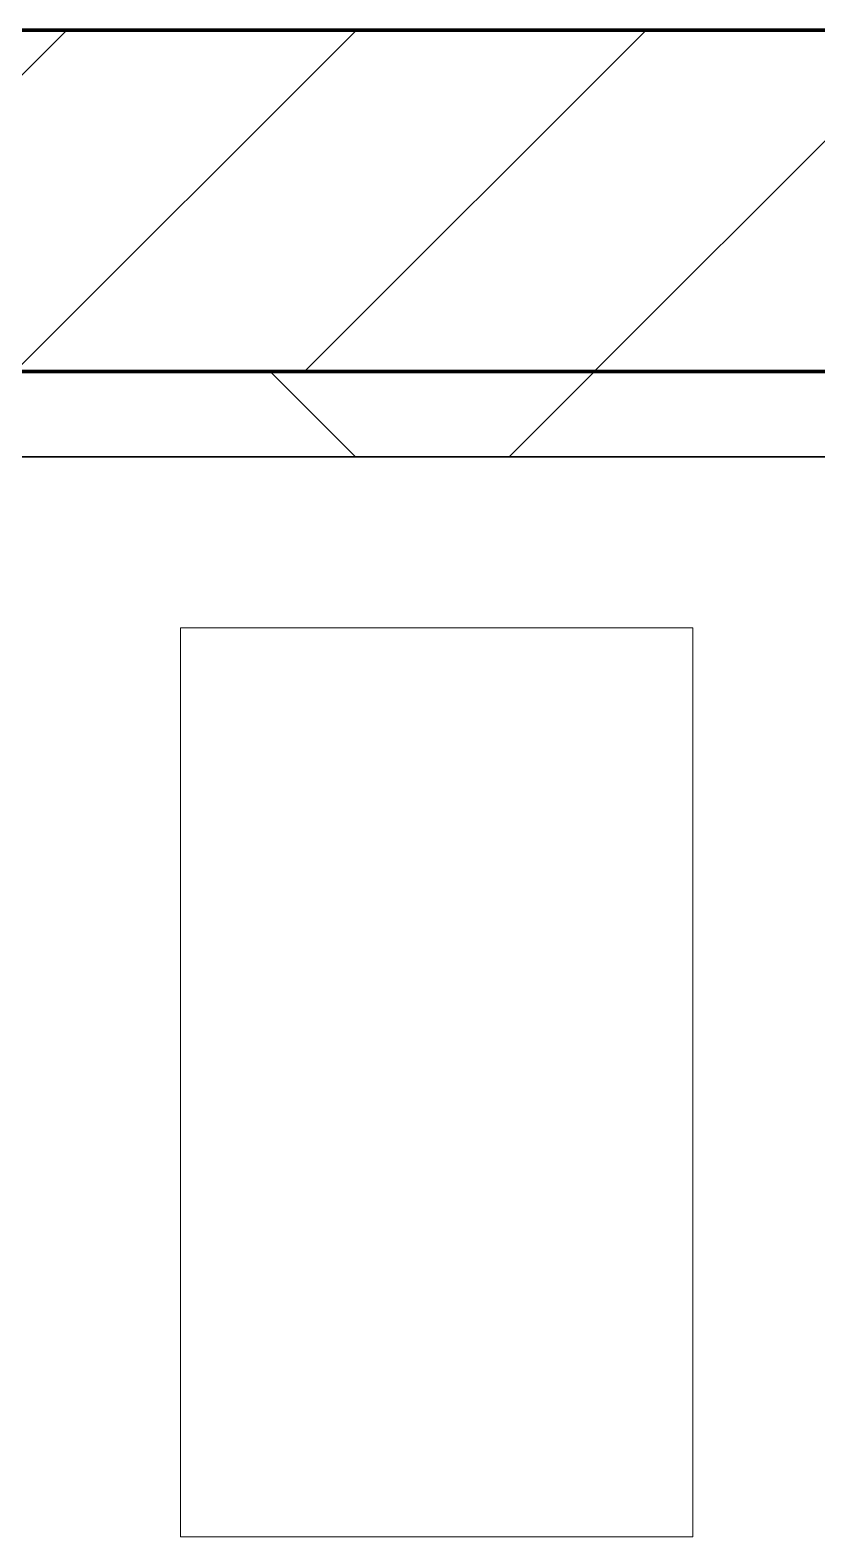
# Model space of a CAD drawing. Header units: millimetres. Extents: x -853228 to -774636, y -17776 to 22455.
# Drawn here: x -823096 to -822635, y 7262 to 8144 of the extents above; entities that cross this region are included whole.
import ezdxf

# ---------------------------------------------------------------- set-up
doc = ezdxf.new("R2010")
doc.units = ezdxf.units.MM
for name, color, linetype, lineweight in [('A-GLAZ-CURT', 2, 'Continuous', 9), ('A-WALL', 5, 'Continuous', 35), ('A-WALL-FNSH', 2, 'Continuous', 35), ('A-WALL-PATT', 1, 'Continuous', 35)]:
    doc.layers.add(name, color=color, linetype=linetype, lineweight=lineweight)

# ---------------------------------------------------------------- blocks, each defined once
blk = doc.blocks.new('DPA_CP_Metal Ceiling Panel - Vertical Panel with Gap-10965286-4281-01 ENLARGED LOWER PLATFORM LEVEL - REFLECTED CEILING PLAN - SHEET 2')
at = {"layer": 'A-GLAZ-CURT'}
for p, q in [((-821807.37, 7794.02), (-821807.37, 7261.52)), ((-821507.37, 7794.02), (-821807.37, 7794.02)), ((-821507.37, 7794.02), (-821807.37, 7794.02)), ((-821807.37, 7794.02), (-821807.37, 7261.52)), ((-821807.37, 7261.52), (-821807.37, 7794.02)), ((-821807.37, 7794.02), (-821507.37, 7794.02)), ((-821507.37, 7794.02), (-821507.37, 7261.52)), ((-821507.37, 7261.52), (-821507.37, 7794.02)), ((-821507.37, 7794.02), (-821507.37, 7261.52)), ((-821507.37, 7261.52), (-821807.37, 7261.52)), ((-821807.37, 7261.52), (-821507.37, 7261.52)), ((-821507.37, 7261.52), (-821807.37, 7261.52))]:
    blk.add_line(p, q, dxfattribs=at)
blk = doc.blocks.new('PPLS-PP19_Custom Tile Pattern - Custom Tile Pattern-V46-4281-01 ENLARGED LOWER PLATFORM LEVEL - REFLECTED CEILING PLAN - SHEET 2')
at = {"layer": 'A-GLAZ-CURT'}
for p, q in [((-300, 0), (300, 0)), ((300, 0), (-300, 0)), ((195.99, 0), (213.31, 0)), ((213.31, 0), (195.99, 0)), ((230.06, 0), (300, 0)), ((-300, -50), (300, -50)), ((300, -50), (-300, -50))]:
    blk.add_line(p, q, dxfattribs=at)
for points, knots in [([(-126.5, 0), (-122.44, 0), (-108.71, 0), (-86.68, 0), (-63.44, 0), (-54.4, 0), (-48.53, 0), (-30.79, 0), (-18.03, 0), (2.38, 0), (8.5, 0), (9.28, 0)], [-5231.017328, -5231.017328, -5231.017328, -5231.017328, -4994.692869, -4542.524482, -4008.285538, -3689.699207, -3546.54457, -3315.260113, -2864.387349, -2439.246196, -2372.241538, -2372.241538, -2372.241538, -2372.241538]), ([(-36.62, 0), (-36.62, 0), (-40.35, 0), (-44.32, 0), (-58.97, 0), (-85.2, 0), (-107.61, 0), (-116.56, 0), (-117.56, 0)], [-4069.478503, -4069.478503, -4069.478503, -4069.478503, -3858.647035, -3538.256648, -2842.901703, -2193.204658, -1433.981041, -985.49888, -985.49888, -985.49888, -985.49888]), ([(-115.82, 0), (-114.96, 0), (-110.41, 0), (-96.78, 0), (-71.33, 0), (-42.53, 0), (-12.78, 0), (2.52, 0), (7.3, 0), (8.3, 0)], [-5724.064692, -5724.064692, -5724.064692, -5724.064692, -5430.283136, -5103.229623, -4799.173296, -4065.652676, -3589.737505, -3285.047089, -3166.503872, -3166.503872, -3166.503872, -3166.503872]), ([(9.32, 0), (9.08, 0), (7.65, 0), (2.57, 0), (-12.23, 0), (-25.64, 0), (-40, 0), (-56.24, 0), (-75.59, 0), (-94, 0), (-112.01, 0), (-114.94, 0), (-115.63, 0)], [-2922.926651, -2922.926651, -2922.926651, -2922.926651, -2882.788014, -2720.818881, -2518.50168, -2125.455881, -1792.521578, -1466.981642, -1208.454564, -789.402658, -501.969187, -243.577221, -243.577221, -243.577221, -243.577221]), ([(-83.28, 0), (-83.28, 0), (-82.91, 0), (-76.14, 0), (-62.97, 0), (-48.14, 0), (-36.49, 0), (-33.57, 0), (-29.94, 0), (-28.57, 0)], [-1393.4169, -1393.4169, -1393.4169, -1393.4169, -1353.722004, -1274.333717, -1073.56893, -651.549973, -296.515819, -83.513472, 0, 0, 0, 0]), ([(31.18, 0), (25.97, 0), (11.99, 0), (-16.92, 0), (-47.42, 0), (-65.77, 0), (-66.37, 0), (-66.38, 0)], [-4496.803627, -4496.803627, -4496.803627, -4496.803627, -4222.080604, -3745.412743, -2981.410125, -2542.574734, -2498.224237, -2498.224237, -2498.224237, -2498.224237]), ([(-63.63, 0), (-61.49, 0), (-57.39, 0), (-54.49, 0), (-45.2, 0), (-40.79, 0), (-40.46, 0), (-40.44, 0)], [-2969.237017, -2969.237017, -2969.237017, -2969.237017, -2851.217951, -2734.127174, -2474.780881, -2410.990208, -2350.645972, -2350.645972, -2350.645972, -2350.645972]), ([(-26.75, 0), (-27.82, 0), (-36.18, 0), (-47.7, 0), (-57.21, 0), (-59.69, 0)], [-8718.362214, -8718.362214, -8718.362214, -8718.362214, -8532.293389, -8073.216054, -7915.894407, -7915.894407, -7915.894407, -7915.894407]), ([(-29.03, 0), (-33.97, 0), (-43.74, 0), (-53.79, 0), (-59.04, 0), (-59.38, 0)], [-2680.714891, -2680.714891, -2680.714891, -2680.714891, -2413.671296, -2161.752162, -2144.571912, -2144.571912, -2144.571912, -2144.571912]), ([(-59.27, 0), (-57.95, 0), (-49.94, 0), (-34.42, 0), (-29.82, 0), (-29.19, 0)], [-1998.57939, -1998.57939, -1998.57939, -1998.57939, -1809.437387, -963.711516, -666.19313, -666.19313, -666.19313, -666.19313]), ([(-58.83, 0), (-58.37, 0), (-57.29, 0), (-54.23, 0), (-46.33, 0), (-42.62, 0), (-41.76, 0)], [-4859.52896, -4859.52896, -4859.52896, -4859.52896, -4680.891996, -4469.85053, -4321.566175, -4270.495146, -4270.495146, -4270.495146, -4270.495146]), ([(-36.33, 0), (-36.43, 0), (-37.27, 0), (-45.02, 0), (-46.05, 0), (-54.03, 0), (-58.72, 0)], [-1855.773136, -1855.773136, -1855.773136, -1855.773136, -1810.870157, -1672.078046, -1405.135169, -1113.463882, -1113.463882, -1113.463882, -1113.463882]), ([(-51.83, 0), (-51.83, 0), (-51.78, 0), (-47.4, 0), (-46.01, 0), (-40.22, 0), (-36.78, 0)], [-632.814994, -632.814994, -632.814994, -632.814994, -627.965721, -508.377888, -260.442412, 0, 0, 0, 0]), ([(8.2, 0), (4.7, 0), (-5.3, 0), (-20.62, 0), (-32.81, 0), (-44.85, 0), (-51.43, 0), (-51.79, 0)], [-1805.750466, -1805.750466, -1805.750466, -1805.750466, -1617.263037, -1290.787923, -1039.307308, -819.71621, -644.910881, -644.910881, -644.910881, -644.910881]), ([(-41.76, 0), (-39.9, 0), (-37.72, 0), (-36.92, 0), (-36.77, 0)], [-4270.495146, -4270.495146, -4270.495146, -4270.495146, -4161.040818, -4106.245333, -4106.245333, -4106.245333, -4106.245333]), ([(-36.78, 0), (-32.43, 0), (-19.22, 0), (8.83, 0), (43.36, 0), (68.06, 0), (77.16, 0), (78.27, 0)], [-6191.144455, -6191.144455, -6191.144455, -6191.144455, -5862.463379, -5340.621928, -4573.028122, -4094.177415, -4022.169897, -4022.169897, -4022.169897, -4022.169897]), ([(-36.29, 0), (-36.29, 0), (-34.66, 0), (-28.88, 0), (-26.95, 0), (-26.54, 0)], [-9150.272121, -9150.272121, -9150.272121, -9150.272121, -9057.163041, -8919.836787, -8834.607043, -8834.607043, -8834.607043, -8834.607043]), ([(8.53, 0), (6.69, 0), (-2.7, 0), (-16.58, 0), (-34.76, 0), (-36.04, 0)], [-9997.055338, -9997.055338, -9997.055338, -9997.055338, -9884.23066, -9424.652049, -9182.880979, -9182.880979, -9182.880979, -9182.880979]), ([(-33.34, 0), (-33.34, 0), (-32.93, 0), (-31.16, 0), (-30.52, 0)], [-2415.024266, -2415.024266, -2415.024266, -2415.024266, -2357.633367, -2323.618664, -2323.618664, -2323.618664, -2323.618664]), ([(9.25, 0), (6.49, 0), (-2.96, 0), (-17.84, 0), (-30.57, 0), (-31.82, 0), (-32, 0)], [-3474.40657, -3474.40657, -3474.40657, -3474.40657, -3333.063701, -2994.501669, -2698.150104, -2614.070998, -2614.070998, -2614.070998, -2614.070998]), ([(-30.76, 0), (-30.73, 0), (-29.99, 0), (-23.47, 0), (-15.75, 0), (-15.19, 0)], [-54176.191683, -54176.191683, -54176.191683, -54176.191683, -54157.274271, -53749.15266, -53717.791567, -53717.791567, -53717.791567, -53717.791567]), ([(-30.52, 0), (-27.11, 0), (-17.83, 0), (5.99, 0), (22.06, 0), (37.44, 0), (45.92, 0), (57.76, 0), (64.47, 0), (72.74, 0), (75.22, 0), (76.03, 0), (76.21, 0)], [-2323.618664, -2323.618664, -2323.618664, -2323.618664, -2142.497158, -1716.209403, -1206.526904, -1089.329421, -901.315459, -753.071572, -495.328968, -421.953223, -334.951786, -290.452333, -290.452333, -290.452333, -290.452333]), ([(-13, 0), (-14.35, 0), (-17.68, 0), (-25.97, 0), (-29.52, 0), (-30.21, 0)], [-55207.591944, -55207.591944, -55207.591944, -55207.591944, -54789.006179, -54461.685999, -54290.791712, -54290.791712, -54290.791712, -54290.791712]), ([(8.33, 0), (8.19, 0), (7.18, 0), (0.32, 0), (-13.89, 0), (-24.92, 0), (-29.03, 0)], [-3574.286521, -3574.286521, -3574.286521, -3574.286521, -3526.962355, -3285.499107, -2903.012179, -2680.714891, -2680.714891, -2680.714891, -2680.714891]), ([(-28.98, 0), (-28.66, 0), (-27.39, 0), (-24.45, 0), (-22.56, 0)], [-166.548282, -166.548282, -166.548282, -166.548282, -102.06493, 0, 0, 0, 0]), ([(-28.57, 0), (-26.93, 0), (-20.29, 0), (-11.45, 0), (0.36, 0), (7.27, 0), (9.25, 0)], [-5361.429781, -5361.429781, -5361.429781, -5361.429781, -5261.36855, -5050.479954, -4785.90057, -4680.717332, -4680.717332, -4680.717332, -4680.717332]), ([(-22.56, 0), (-20.27, 0), (-17.03, 0), (-11.36, 0), (-7.66, 0), (-6.6, 0), (-6.44, 0)], [-56468.192263, -56468.192263, -56468.192263, -56468.192263, -56344.022017, -56303.229861, -56166.290093, -56124.392176, -56124.392176, -56124.392176, -56124.392176]), ([(-15.19, 0), (-13.07, 0), (-2.77, 0), (7.85, 0), (9.05, 0)], [-461.142613, -461.142613, -461.142613, -461.142613, -429.606584, -425.607381, -425.607381, -425.607381, -425.607381]), ([(-6.54, 0), (-6.73, 0), (-7.2, 0), (-7.6, 0), (-7.79, 0)], [-56009.792147, -56009.792147, -56009.792147, -56009.792147, -55949.290093, -55895.192118, -55895.192118, -55895.192118, -55895.192118]), ([(-2.63, 0), (-2.47, 0), (-1.22, 0), (3.61, 0), (8.48, 0), (9.14, 0)], [-226.825321, -226.825321, -226.825321, -226.825321, -220.269177, -206.416616, -204.308047, -204.308047, -204.308047, -204.308047]), ([(103.09, 0), (101.08, 0), (86.31, 0), (63.34, 0), (35.84, 0), (12, 0), (3.08, 0), (-1.67, 0), (-2.25, 0)], [-375.435014, -375.435014, -375.435014, -375.435014, -369.147452, -330.153101, -307.516438, -285.83788, -246.234814, -234.646884, -234.646884, -234.646884, -234.646884]), ([(9.24, 0), (19.78, 0), (44.22, 0), (88.72, 0), (120.63, 0), (138.28, 0), (138.53, 0)], [-425.393978, -425.393978, -425.393978, -425.393978, -390.253598, -346.313304, -291.370682, -290.5735, -290.5735, -290.5735, -290.5735]), ([(30.82, 0), (29.27, 0), (22.16, 0), (14.97, 0), (9.25, 0)], [-10462.034656, -10462.034656, -10462.034656, -10462.034656, -10363.088938, -10011.705488, -10011.705488, -10011.705488, -10011.705488]), ([(76.63, 0), (74.8, 0), (67.65, 0), (53.52, 0), (37, 0), (24.07, 0), (16.18, 0), (11.13, 0), (9.28, 0)], [-3095.572228, -3095.572228, -3095.572228, -3095.572228, -2950.589685, -2634.532728, -2313.748533, -2106.613311, -1925.670641, -1825.138533, -1825.138533, -1825.138533, -1825.138533]), ([(9.48, 0), (12.7, 0), (15.95, 0), (22.91, 0), (31, 0), (39.04, 0), (51.19, 0), (58.74, 0), (61.34, 0), (61.45, 0)], [-2366.412601, -2366.412601, -2366.412601, -2366.412601, -2084.094819, -1956.422387, -1818.904206, -1645.594513, -1443.202566, -1228.752106, -1120.932285, -1120.932285, -1120.932285, -1120.932285]), ([(24.69, 0), (24.54, 0), (20.99, 0), (15.48, 0), (10.8, 0), (9.63, 0)], [-4368.572414, -4368.572414, -4368.572414, -4368.572414, -4306.476363, -4080.000647, -3772.857994, -3772.857994, -3772.857994, -3772.857994]), ([(70.61, 0), (66.16, 0), (55.8, 0), (39.61, 0), (27.02, 0), (15.37, 0), (9.89, 0)], [-4647.237329, -4647.237329, -4647.237329, -4647.237329, -4326.416877, -4098.545751, -3766.694881, -3485.427997, -3485.427997, -3485.427997, -3485.427997]), ([(10.05, 0), (11.7, 0), (17.04, 0), (22.54, 0), (24.49, 0)], [-203.360633, -203.360633, -203.360633, -203.360633, -198.214427, -187.717507, -187.717507, -187.717507, -187.717507]), ([(10.05, 0), (11.37, 0), (15.56, 0), (21.24, 0), (24.62, 0), (24.72, 0), (24.72, 0)], [-4666.429624, -4666.429624, -4666.429624, -4666.429624, -4596.498881, -4445.288762, -4384.376941, -4376.041937, -4376.041937, -4376.041937, -4376.041937]), ([(18.16, 0), (19.15, 0), (24.25, 0), (25.66, 0), (26.12, 0)], [-5700.113719, -5700.113719, -5700.113719, -5700.113719, -5554.232259, -5302.431367, -5302.431367, -5302.431367, -5302.431367]), ([(78.21, 0), (76.72, 0), (72.14, 0), (62.26, 0), (51.85, 0), (43.81, 0), (29.53, 0), (20.67, 0), (18.85, 0), (18.16, 0)], [-7026.465717, -7026.465717, -7026.465717, -7026.465717, -6924.452779, -6738.82075, -6548.303034, -6314.283804, -6135.05769, -5972.647715, -5832.674503, -5832.674503, -5832.674503, -5832.674503]), ([(27.44, 0), (27.9, 0), (29.54, 0), (38.07, 0), (53.39, 0), (69.88, 0), (76.88, 0), (78.22, 0)], [-5037.309798, -5037.309798, -5037.309798, -5037.309798, -4887.603822, -4705.298446, -4353.683244, -3960.84581, -3851.38236, -3851.38236, -3851.38236, -3851.38236]), ([(27.89, 0), (29.09, 0), (33.4, 0), (48.37, 0), (64.04, 0), (74.64, 0), (78.1, 0)], [-147.777612, -147.777612, -147.777612, -147.777612, -135.792042, -118.513713, -97.899267, -87.867769, -87.867769, -87.867769, -87.867769]), ([(53.18, 0), (53.06, 0), (52.22, 0), (44.99, 0), (36.46, 0), (30.82, 0)], [-622.740158, -622.740158, -622.740158, -622.740158, -566.066452, -360.610861, 0, 0, 0, 0]), ([(136.44, 0), (121.66, 0), (86.93, 0), (51.16, 0), (31.18, 0)], [-106.750556, -106.750556, -106.750556, -106.750556, -59.610984, 0, 0, 0, 0]), ([(168.37, 0), (167.68, 0), (162.47, 0), (147.02, 0), (109.77, 0), (76.86, 0), (57.82, 0), (46.51, 0), (41.18, 0), (36.02, 0), (35.54, 0), (35.54, 0)], [-543.375029, -543.375029, -543.375029, -543.375029, -530.793311, -458.593899, -401.860199, -357.622665, -341.267687, -334.000314, -326.15566, -319.318397, -317.489778, -317.489778, -317.489778, -317.489778]), ([(36.29, 0), (37.77, 0), (48.82, 0), (64.79, 0), (95.91, 0), (124.45, 0), (132.42, 0), (134.6, 0)], [-314.598523, -314.598523, -314.598523, -314.598523, -305.899624, -287.17622, -249.500363, -194.761443, -152.241002, -152.241002, -152.241002, -152.241002]), ([(61.47, 0), (61.47, 0), (61.21, 0), (54.61, 0), (53.71, 0), (53.56, 0)], [-1113.311073, -1113.311073, -1113.311073, -1113.311073, -1096.402191, -891.204116, -747.28819, -747.28819, -747.28819, -747.28819]), ([(76.22, 0), (75.58, 0), (73.64, 0), (71.05, 0), (70.61, 0)], [-193.634889, -193.634889, -193.634889, -193.634889, -31.537676, 0, 0, 0, 0]), ([(78.19, 0), (86.47, 0), (103.15, 0), (116.36, 0), (128.63, 0), (128.95, 0)], [-87.779446, -87.779446, -87.779446, -87.779446, -63.759246, -39.050993, -35.895543, -35.895543, -35.895543, -35.895543]), ([(78.48, 0), (79.51, 0), (84.95, 0), (86.01, 0), (92.51, 0), (94.33, 0)], [-3844.262741, -3844.262741, -3844.262741, -3844.262741, -3759.045785, -3336.541051, -2783.776468, -2783.776468, -2783.776468, -2783.776468]), ([(114.39, 0), (114.2, 0), (112.08, 0), (105.42, 0), (92.38, 0), (86.52, 0), (79.99, 0), (78.52, 0)], [-8148.58938, -8148.58938, -8148.58938, -8148.58938, -8105.191388, -7723.759874, -7531.75727, -7135.649961, -7033.519254, -7033.519254, -7033.519254, -7033.519254]), ([(94.4, 0), (94.4, 0), (94.64, 0), (99.11, 0), (108.97, 0), (120.79, 0), (139.94, 0), (163.31, 0), (185.23, 0), (193.62, 0), (194.69, 0), (194.79, 0)], [-2348.345796, -2348.345796, -2348.345796, -2348.345796, -2310.419338, -2233.599744, -2052.234781, -1843.028543, -1530.39897, -1095.004608, -529.74427, -295.064701, -265.121568, -265.121568, -265.121568, -265.121568]), ([(129.02, 0), (129.02, 0), (124.41, 0), (122.35, 0), (114.96, 0), (108.04, 0), (103.09, 0)], [-35.386604, -35.386604, -35.386604, -35.386604, -31.430235, -22.807238, -15.488593, 0, 0, 0, 0]), ([(157.9, 0), (156.77, 0), (151.67, 0), (143.29, 0), (134.04, 0), (126.24, 0), (118.6, 0), (114.23, 0), (111.98, 0), (105.66, 0), (105.23, 0), (105.23, 0)], [-10292.955006, -10292.955006, -10292.955006, -10292.955006, -10098.273015, -9847.788484, -9677.714971, -9567.007022, -9453.21225, -9220.200448, -9012.77275, -8966.157302, -8929.495943, -8929.495943, -8929.495943, -8929.495943]), ([(105.26, 0), (105.52, 0), (111.01, 0), (112.65, 0), (113.59, 0)], [-8920.561005, -8920.561005, -8920.561005, -8920.561005, -8814.835624, -8577.462505, -8577.462505, -8577.462505, -8577.462505]), ([(128.58, 0), (128.8, 0), (130.16, 0), (139.26, 0), (152.67, 0), (161.24, 0), (162.19, 0), (162.75, 0)], [-633.326174, -633.326174, -633.326174, -633.326174, -627.736123, -618.981161, -602.094757, -592.980799, -581.414464, -581.414464, -581.414464, -581.414464]), ([(137.1, 0), (136, 0), (133.64, 0), (129.87, 0), (129.11, 0)], [-670.405967, -670.405967, -670.405967, -670.405967, -651.020627, -640.742133, -640.742133, -640.742133, -640.742133]), ([(193.8, 0), (193.33, 0), (190.11, 0), (183.13, 0), (171, 0), (161.95, 0), (161.28, 0), (158.35, 0), (157.85, 0), (157.77, 0)], [-11665.349007, -11665.349007, -11665.349007, -11665.349007, -11565.880756, -11105.624034, -10839.086983, -10768.332124, -10666.779182, -10580.760289, -10550.278881, -10550.278881, -10550.278881, -10550.278881]), ([(216.07, 0), (212.4, 0), (195.56, 0), (177.41, 0), (159.34, 0), (158.33, 0), (158.3, 0)], [-199.947726, -199.947726, -199.947726, -199.947726, -187.987675, -143.776725, -129.632772, -123.352749, -123.352749, -123.352749, -123.352749]), ([(159.07, 0), (159.13, 0), (160.84, 0), (165.21, 0), (174.15, 0), (185.98, 0), (208.82, 0), (219.42, 0), (230.06, 0)], [-115.643202, -115.643202, -115.643202, -115.643202, -114.681583, -87.660824, -65.295536, -41.623857, -24.459831, 0, 0, 0, 0]), ([(162.75, 0), (165.4, 0), (170.91, 0), (172.61, 0), (172.61, 0)], [-111.264224, -111.264224, -111.264224, -111.264224, -56.742688, -19.085662, -19.085662, -19.085662, -19.085662]), ([(215.38, 0), (211.95, 0), (198.06, 0), (182.99, 0), (174.27, 0), (169.67, 0), (168.99, 0)], [-8905.918314, -8905.918314, -8905.918314, -8905.918314, -8717.832359, -8253.978395, -8152.463617, -8069.855175, -8069.855175, -8069.855175, -8069.855175]), ([(215.22, 0), (214.62, 0), (210.55, 0), (203.98, 0), (187.54, 0), (175.3, 0), (169.49, 0)], [-203.825446, -203.825446, -203.825446, -203.825446, -198.527383, -184.406837, -162.427601, -142.916156, -142.916156, -142.916156, -142.916156]), ([(171.51, 0), (176.48, 0), (193.23, 0), (201.73, 0), (208.81, 0), (213.9, 0), (241.96, 0), (266.73, 0), (281.71, 0), (291.71, 0), (296.52, 0), (297.86, 0), (298.09, 0)], [-7971.819559, -7971.819559, -7971.819559, -7971.819559, -7784.112253, -7606.717214, -7289.299508, -7042.621073, -6582.165592, -6068.460911, -5766.029927, -5566.724884, -5280.360606, -5199.253518, -5199.253518, -5199.253518, -5199.253518]), ([(172.07, 0), (177.66, 0), (187.87, 0), (201.08, 0), (207.47, 0), (213.96, 0), (215.11, 0)], [-255.364076, -255.364076, -255.364076, -255.364076, -237.955587, -223.92608, -215.862851, -208.75215, -208.75215, -208.75215, -208.75215]), ([(247.1, 0), (246.76, 0), (245.04, 0), (238.34, 0), (226.56, 0), (222.7, 0), (217.85, 0), (216.14, 0)], [-9649.085549, -9649.085549, -9649.085549, -9649.085549, -9581.591397, -9406.094246, -9221.510254, -9016.44624, -8919.895318, -8919.895318, -8919.895318, -8919.895318]), ([(300, 0), (286.53, 0), (258.36, 0), (230.13, 0), (216.53, 0)], [-285.253232, -285.253232, -285.253232, -285.253232, -244.693688, -200.448217, -200.448217, -200.448217, -200.448217]), ([(300, 0), (288.22, 0), (262, 0), (230.43, 0), (219.94, 0), (219.02, 0)], [-12528.858583, -12528.858583, -12528.858583, -12528.858583, -11905.454923, -11162.864862, -10856.732305, -10856.732305, -10856.732305, -10856.732305]), ([(219.9, 0), (220.86, 0), (227.84, 0), (242.06, 0), (246.54, 0), (246.96, 0)], [-10670.940496, -10670.940496, -10670.940496, -10670.940496, -10511.382485, -9925.173265, -9834.877357, -9834.877357, -9834.877357, -9834.877357]), ([(284.76, 0), (284.76, 0), (285.09, 0), (287.47, 0), (293.59, 0), (297.76, 0), (300, 0)], [-4110.630118, -4110.630118, -4110.630118, -4110.630118, -4053.389046, -3959.664717, -3862.421465, -3746.95702, -3746.95702, -3746.95702, -3746.95702]), ([(297.38, 0), (295.84, 0), (291.62, 0), (285.38, 0), (284.87, 0)], [-4803.172655, -4803.172655, -4803.172655, -4803.172655, -4358.271401, -4143.037883, -4143.037883, -4143.037883, -4143.037883])]:
    blk.add_open_spline(points, degree=3, knots=knots, dxfattribs=at)
for points in [[(-39.84, 0), (-39.08, 0), (-38.11, 0), (-37.36, 0)], [(24.49, 0), (25.23, 0), (25.72, 0), (26.04, 0)], [(80.35, 0), (79.57, 0), (78.27, 0), (76.63, 0)], [(79.34, 0), (81.22, 0), (82.78, 0), (83.66, 0)], [(84.06, 0), (83.48, 0), (82.41, 0), (81.72, 0)], [(168.74, 0), (168.74, 0), (169.81, 0), (171.51, 0)], [(195.11, 0), (194.91, 0), (194.44, 0), (193.8, 0)]]:
    blk.add_open_spline(points, degree=3, dxfattribs=at)
blk = doc.blocks.new('PPLS-PP19_Custom Tile Pattern - Custom Tile Pattern-V47-4281-01 ENLARGED LOWER PLATFORM LEVEL - REFLECTED CEILING PLAN - SHEET 2')
at = {"layer": 'A-GLAZ-CURT'}
for p, q in [((-300, 0), (300, 0)), ((300, 0), (-300, 0)), ((-293.07, 0), (-275.75, 0)), ((-275.75, 0), (-293.07, 0)), ((-222.32, 0), (-205, 0)), ((-205, 0), (-222.32, 0)), ((-300, -50), (300, -50)), ((300, -50), (-300, -50))]:
    blk.add_line(p, q, dxfattribs=at)
at = {"layer": 'A-GLAZ-CURT', "flags": 128}
for points in [[(-300, 0), (-291.56, 0), (-283.3, 0), (-275.2, 0), (-267.26, 0), (-259.45, 0), (-251.77, 0), (-244.2, 0), (-236.74, 0), (-229.36, 0), (-222.06, 0), (-214.83, 0), (-207.71, 0), (-200.76, 0), (-194.02, 0), (-187.54, 0), (-181.38, 0)], [(-184.81, 0), (-190.44, 0), (-196.37, 0), (-202.58, 0), (-209.04, 0), (-215.73, 0), (-222.63, 0), (-229.72, 0), (-236.97, 0), (-244.39, 0), (-251.96, 0), (-259.67, 0), (-267.51, 0), (-275.48, 0), (-283.55, 0), (-291.73, 0), (-300, 0)]]:
    blk.add_lwpolyline(points, dxfattribs=at)
at = {"layer": 'A-GLAZ-CURT'}
for points, knots in [([(-300, 0), (-284.65, 0), (-236.57, 0), (-174.61, 0), (-129.95, 0), (-113.94, 0), (-108.68, 0), (-108.52, 0)], [-5323.127839, -5323.127839, -5323.127839, -5323.127839, -4502.809032, -2700.551212, -1002.059161, -460.363443, -443.593987, -443.593987, -443.593987, -443.593987]), ([(-108.15, 0), (-116.36, 0), (-146.8, 0), (-202.69, 0), (-262.56, 0), (-294.48, 0), (-300, 0)], [-17970.252305, -17970.252305, -17970.252305, -17970.252305, -17136.203329, -15131.813646, -13729.592194, -13439.944408, -13439.944408, -13439.944408, -13439.944408]), ([(-137.88, 0), (-140.56, 0), (-147.66, 0), (-147.69, 0), (-158.72, 0), (-174.02, 0), (-185.59, 0), (-209.77, 0), (-232.01, 0), (-255.22, 0), (-262.59, 0), (-264.9, 0), (-265.4, 0)], [-3187.727384, -3187.727384, -3187.727384, -3187.727384, -2919.378265, -2477.344047, -2237.412286, -2029.680487, -1755.085331, -1400.429864, -858.079193, -543.655514, -208.940337, 0, 0, 0, 0]), ([(-258.6, 0), (-257.91, 0), (-254.74, 0), (-250.01, 0), (-246.27, 0)], [-5722.54675, -5722.54675, -5722.54675, -5722.54675, -5657.471696, -5453.702272, -5453.702272, -5453.702272, -5453.702272]), ([(-246.04, 0), (-245.38, 0), (-237.4, 0), (-225.99, 0), (-213.1, 0), (-200.2, 0), (-189.01, 0), (-180.81, 0), (-177.81, 0)], [-5449.488529, -5449.488529, -5449.488529, -5449.488529, -5413.335975, -5017.494783, -4832.723979, -4666.091899, -4349.945572, -4186.292589, -4186.292589, -4186.292589, -4186.292589]), ([(-133.82, 0), (-135.51, 0), (-137.8, 0), (-149.31, 0), (-162.01, 0), (-177.91, 0), (-199.46, 0), (-216.65, 0), (-231.26, 0), (-233.46, 0), (-234, 0)], [-2731.647847, -2731.647847, -2731.647847, -2731.647847, -2418.507304, -2308.929706, -2113.765672, -1763.376603, -1422.553702, -978.033455, -846.069444, -682.911962, -682.911962, -682.911962, -682.911962]), ([(-233.49, 0), (-233.44, 0), (-232.38, 0), (-230.74, 0), (-225.3, 0), (-223.63, 0)], [-455.274641, -455.274641, -455.274641, -455.274641, -440.605512, -119.536984, 0, 0, 0, 0]), ([(-223.63, 0), (-219.39, 0), (-206.17, 0), (-188.58, 0), (-169.02, 0), (-152.12, 0), (-136.84, 0), (-127.33, 0), (-124.19, 0), (-123.43, 0), (-123.28, 0)], [-5463.295695, -5463.295695, -5463.295695, -5463.295695, -5161.076232, -4739.070012, -4465.409639, -4149.119819, -3839.893365, -3647.167523, -3488.92562, -3439.852845, -3439.852845, -3439.852845, -3439.852845])]:
    blk.add_open_spline(points, degree=3, knots=knots, dxfattribs=at)

msp = doc.modelspace()

# ---------------------------------------------------------------- hatches: boundary and pattern name
at = {"layer": 'A-WALL-PATT', "lineweight": 9}
h = msp.add_hatch(dxfattribs=at)
h.set_pattern_fill('FP_2', color=256, style=0, pattern_type=2)
h.set_pattern_definition([(45, (0, 0), (-84.852814, 84.852814), [])])
h.paths.add_polyline_path([(-814007.37, 7944.02), (-814007.37, 8144.02), (-842657.37, 8144.02), (-842657.37, 7944.02), (-826541.23, 7944.02), (-826539.02, 7948.97), (-826527.94, 7944.02), (-814073.76, 7944.02)])
h = msp.add_hatch(dxfattribs=at)
h.set_pattern_fill('FP_3', color=256, style=0, pattern_type=2)
h.set_pattern_definition([(45, (0, 0), (-212.13203, 212.13203), []), (135, (0, 0), (-212.13203, -212.13203), [])])
h.paths.add_polyline_path([(-818486.1, 7894.02), (-817973.34, 7894.02), (-817973.34, 7944.02), (-826527.94, 7944.02), (-826491.55, 7927.76), (-826489.44, 7931.09), (-826482.37, 7934.02), (-826475.3, 7931.09), (-826472.37, 7924.02), (-826472.37, 7919.19), (-826414.53, 7894.02), (-820692.28, 7894.02)])
h.paths.add_polyline_path([(-826582.37, 7894.02), (-826526.34, 7894.02), (-826557.37, 7907.88), (-826541.23, 7944.02), (-834960.89, 7944.02), (-834960.89, 7894.02), (-826621.36, 7894.02)])

# ---------------------------------------------------------------- linework, layer by layer
at = {"layer": 'A-WALL', "color": 7, "lineweight": 70}
for p, q in [((-825382.37, 8144.02), (-814107.37, 8144.02)), ((-817973.34, 7944.02), (-825382.37, 7944.02)), ((-825382.37, 7944.02), (-817973.34, 7944.02))]:
    msp.add_line(p, q, dxfattribs=at)
at = {"layer": 'A-WALL-FNSH', "color": 250}
msp.add_line((-817973.34, 7894.02), (-825382.37, 7894.02), dxfattribs=at)

# ---------------------------------------------------------------- block references
at = {"layer": 'A-GLAZ-CURT', "rotation": 180}
for name, p in [('PPLS-PP19_Custom Tile Pattern - Custom Tile Pattern-V47-4281-01 ENLARGED LOWER PLATFORM LEVEL - REFLECTED CEILING PLAN - SHEET 2', (-823282.37, 7894.02)), ('PPLS-PP19_Custom Tile Pattern - Custom Tile Pattern-V46-4281-01 ENLARGED LOWER PLATFORM LEVEL - REFLECTED CEILING PLAN - SHEET 2', (-822682.37, 7894.02))]:
    msp.add_blockref(name, p, dxfattribs=at)
at = {"layer": 'A-GLAZ-CURT'}
msp.add_blockref('DPA_CP_Metal Ceiling Panel - Vertical Panel with Gap-10965286-4281-01 ENLARGED LOWER PLATFORM LEVEL - REFLECTED CEILING PLAN - SHEET 2', (-1200, 0), dxfattribs=at)

doc.saveas('drawing.dxf')
